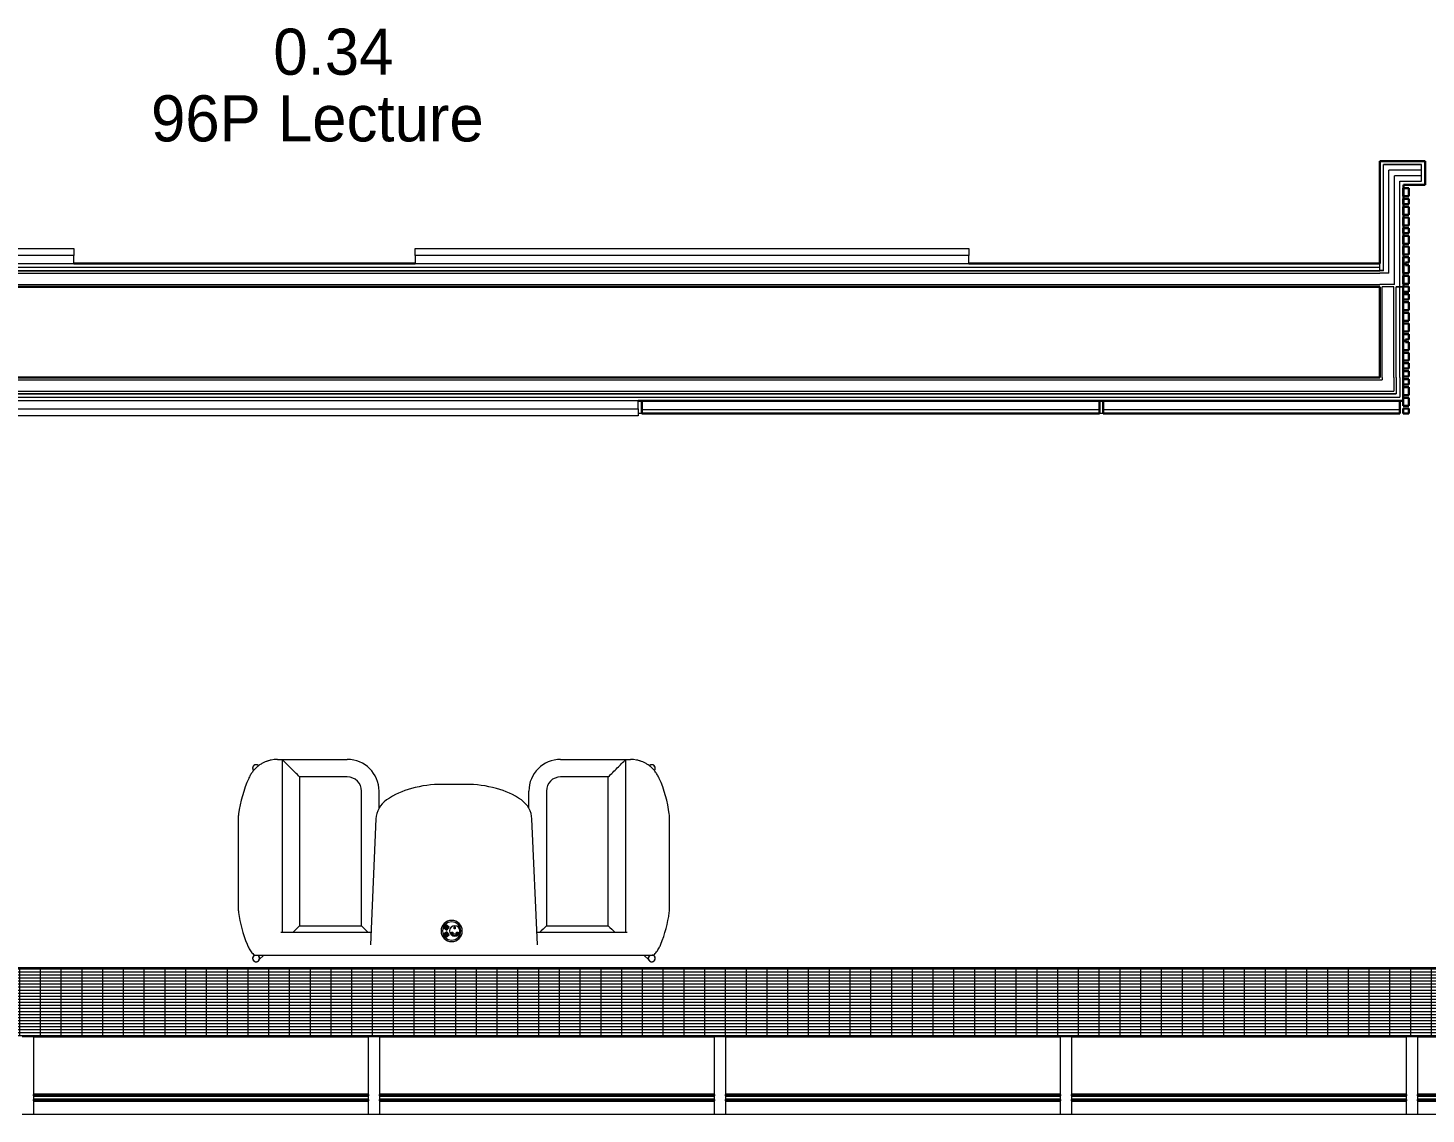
# Model space of a CAD drawing. Header units: millimetres. Extents: x 90978 to 295199, y -4084 to 97293.
# Drawn here: x 179551 to 185611, y 12073 to 16783 of the extents above; entities that cross this region are included whole.
import ezdxf

# ---------------------------------------------------------------- set-up
doc = ezdxf.new("R2010")
doc.units = ezdxf.units.MM
doc.header["$MEASUREMENT"] = 0
for name, color, linetype, lineweight in [('A-AREA-IDEN', 7, 'CONTINUOUS', 9), ('CSM-STL-XX-ZZ-M3-A-XXXX-00001_detached _19_04_21__rvt-1-Level 0$0$A-GENM', 7, 'CONTINUOUS', 9), ('CSM-STL-XX-ZZ-M3-A-XXXX-00001_detached _19_04_21__rvt-1-Level 0$0$A-GLAZ-CURT', 7, 'CONTINUOUS', 9), ('CSM-STL-XX-ZZ-M3-A-XXXX-00001_detached _19_04_21__rvt-1-Level 0$0$A-GLAZ-CWMG', 7, 'CONTINUOUS', 9), ('CSM-STL-XX-ZZ-M3-A-XXXX-00001_detached _19_04_21__rvt-1-Level 0$0$A-WALL', 7, 'CONTINUOUS', 9), ('CSM-STL-XX-ZZ-M3-A-XXXX-00001_detached _19_04_21__rvt-1-Level 0$0$I-FURN', 8, 'CONTINUOUS', 9), ('CSM-STL-XX-ZZ-M3-A-XXXX-00001_detached _19_04_21__rvt-1-Level 0$0$I-WALL', 7, 'CONTINUOUS', 9), ('G-IMPT', 8, 'CONTINUOUS', 9), ('I-FURN', 8, 'CONTINUOUS', 9)]:
    doc.layers.add(name, color=color, linetype=linetype, lineweight=lineweight)
doc.styles.add('Century Gothic', font='GOTHIC.TTF', dxfattribs={"height": 200})

msp = doc.modelspace()

# ---------------------------------------------------------------- hatches: boundary and pattern name
at = {"layer": 'CSM-STL-XX-ZZ-M3-A-XXXX-00001_detached _19_04_21__rvt-1-Level 0$0$A-GENM'}
h = msp.add_hatch(dxfattribs=at)
h.set_pattern_fill('FP_27', color=256, style=0, pattern_type=2)
h.set_pattern_definition([(0, (173125.082, 12558.142), (0, 13.2), []), (90, (173125.08, 12558.14), (-90, 6e-15), [])])
h.paths.add_polyline_path([(189294.8, 12414.1), (189294.8, 12702.1), (156955.3, 12702.1), (156955.3, 12414.1), (189031.6, 12414.1)], flags=0)
at = {"layer": 'CSM-STL-XX-ZZ-M3-A-XXXX-00001_detached _19_04_21__rvt-1-Level 0$0$A-GLAZ-CURT'}
h = msp.add_hatch(color=256, dxfattribs=at)
h.paths.add_polyline_path([(179575.8, 12158.7), (179575.8, 12152.7), (181025.8, 12152.7), (181025.8, 12158.7), (180109.2, 12158.7)], flags=0)
h.paths.add_polyline_path([(179575.8, 12136.7), (179575.8, 12130.7), (181025.8, 12130.7), (181025.8, 12136.7), (180109.2, 12136.7)], flags=0)
h = msp.add_hatch(color=256, dxfattribs=at)
h.paths.add_polyline_path([(181075.8, 12158.7), (181075.8, 12152.7), (182525.8, 12152.7), (182525.8, 12158.7), (181609.2, 12158.7)], flags=0)
h.paths.add_polyline_path([(181075.8, 12136.7), (181075.8, 12130.7), (182525.8, 12130.7), (182525.8, 12136.7), (181609.2, 12136.7)], flags=0)
h = msp.add_hatch(color=256, dxfattribs=at)
h.paths.add_polyline_path([(182575.8, 12158.7), (182575.8, 12152.7), (184025.8, 12152.7), (184025.8, 12158.7), (183109.2, 12158.7)], flags=0)
h.paths.add_polyline_path([(182575.8, 12136.7), (182575.8, 12130.7), (184025.8, 12130.7), (184025.8, 12136.7), (183109.2, 12136.7)], flags=0)
h = msp.add_hatch(color=256, dxfattribs=at)
h.paths.add_polyline_path([(184075.8, 12158.7), (184075.8, 12152.7), (185525.8, 12152.7), (185525.8, 12158.7), (184609.2, 12158.7)], flags=0)
h.paths.add_polyline_path([(184075.8, 12136.7), (184075.8, 12130.7), (185525.8, 12130.7), (185525.8, 12136.7), (184609.2, 12136.7)], flags=0)
h = msp.add_hatch(color=256, dxfattribs=at)
h.paths.add_polyline_path([(185575.8, 12158.7), (185575.8, 12152.7), (187025.8, 12152.7), (187025.8, 12158.7), (186109.2, 12158.7)], flags=0)
h.paths.add_polyline_path([(185575.8, 12136.7), (185575.8, 12130.7), (187025.8, 12130.7), (187025.8, 12136.7), (186109.2, 12136.7)], flags=0)

# ---------------------------------------------------------------- linework, layer by layer
at = {"layer": 'CSM-STL-XX-ZZ-M3-A-XXXX-00001_detached _19_04_21__rvt-1-Level 0$0$A-GENM'}
for p, q in [((189294.8, 12702.1), (156955.3, 12702.1)), ((157147.6, 12708.1), (189300.8, 12708.1)), ((156955.3, 12414.1), (189294.8, 12414.1))]:
    msp.add_line(p, q, dxfattribs=at)
at = {"layer": 'CSM-STL-XX-ZZ-M3-A-XXXX-00001_detached _19_04_21__rvt-1-Level 0$0$A-GLAZ-CURT', "lineweight": 30}
for p, q in [((181025.8, 12158.7), (179575.8, 12158.7)), ((179575.8, 12158.7), (179575.8, 12152.7)), ((179575.8, 12152.7), (181025.8, 12152.7)), ((181025.8, 12136.7), (179575.8, 12136.7)), ((179575.8, 12136.7), (179575.8, 12130.7)), ((179575.8, 12130.7), (181025.8, 12130.7)), ((181025.8, 12152.7), (181025.8, 12158.7)), ((181025.8, 12130.7), (181025.8, 12136.7)), ((182525.8, 12158.7), (181075.8, 12158.7)), ((181075.8, 12158.7), (181075.8, 12152.7)), ((181075.8, 12152.7), (182525.8, 12152.7)), ((182525.8, 12136.7), (181075.8, 12136.7)), ((181075.8, 12136.7), (181075.8, 12130.7)), ((181075.8, 12130.7), (182525.8, 12130.7)), ((182525.8, 12152.7), (182525.8, 12158.7)), ((182525.8, 12130.7), (182525.8, 12136.7)), ((184025.8, 12158.7), (182575.8, 12158.7)), ((182575.8, 12158.7), (182575.8, 12152.7)), ((182575.8, 12152.7), (184025.8, 12152.7)), ((184025.8, 12136.7), (182575.8, 12136.7)), ((182575.8, 12136.7), (182575.8, 12130.7)), ((182575.8, 12130.7), (184025.8, 12130.7)), ((184025.8, 12152.7), (184025.8, 12158.7)), ((184025.8, 12130.7), (184025.8, 12136.7)), ((185525.8, 12158.7), (184075.8, 12158.7)), ((184075.8, 12158.7), (184075.8, 12152.7)), ((184075.8, 12152.7), (185525.8, 12152.7)), ((185525.8, 12136.7), (184075.8, 12136.7)), ((184075.8, 12136.7), (184075.8, 12130.7)), ((184075.8, 12130.7), (185525.8, 12130.7)), ((185525.8, 12152.7), (185525.8, 12158.7)), ((185525.8, 12130.7), (185525.8, 12136.7)), ((187025.8, 12158.7), (185575.8, 12158.7)), ((185575.8, 12158.7), (185575.8, 12152.7)), ((185575.8, 12152.7), (187025.8, 12152.7)), ((187025.8, 12136.7), (185575.8, 12136.7)), ((185575.8, 12136.7), (185575.8, 12130.7)), ((185575.8, 12130.7), (187025.8, 12130.7))]:
    msp.add_line(p, q, dxfattribs=at)
at = {"layer": 'CSM-STL-XX-ZZ-M3-A-XXXX-00001_detached _19_04_21__rvt-1-Level 0$0$A-GLAZ-CWMG', "lineweight": 20, "extrusion": (0, 0, -1)}
for p, q in [((179575.8, 12408.2), (179525.8, 12408.2)), ((179575.8, 12073.2), (179575.8, 12408.2)), ((181075.8, 12408.2), (181025.8, 12408.2)), ((181025.8, 12408.2), (181025.8, 12073.2)), ((181075.8, 12073.2), (181075.8, 12408.2)), ((182575.8, 12408.2), (182525.8, 12408.2)), ((182525.8, 12408.2), (182525.8, 12073.2)), ((182575.8, 12073.2), (182575.8, 12408.2)), ((184075.8, 12408.2), (184025.8, 12408.2)), ((184025.8, 12408.2), (184025.8, 12073.2)), ((184075.8, 12073.2), (184075.8, 12408.2)), ((185575.8, 12408.2), (185525.8, 12408.2)), ((185525.8, 12408.2), (185525.8, 12073.2)), ((185575.8, 12073.2), (185575.8, 12408.2)), ((179525.8, 12073.2), (179575.8, 12073.2)), ((181025.8, 12073.2), (181075.8, 12073.2)), ((182525.8, 12073.2), (182575.8, 12073.2)), ((184025.8, 12073.2), (184075.8, 12073.2)), ((185525.8, 12073.2), (185575.8, 12073.2))]:
    msp.add_line(p, q, dxfattribs=at)
at = {"layer": 'CSM-STL-XX-ZZ-M3-A-XXXX-00001_detached _19_04_21__rvt-1-Level 0$0$A-GLAZ-CWMG'}
for p, q in [((179575.8, 12408.2), (181025.8, 12408.2)), ((181075.8, 12408.2), (182525.8, 12408.2)), ((182575.8, 12408.2), (184025.8, 12408.2)), ((184075.8, 12408.2), (185525.8, 12408.2)), ((185575.8, 12408.2), (187025.8, 12408.2)), ((179575.8, 12073.2), (181025.8, 12073.2)), ((181075.8, 12073.2), (182525.8, 12073.2)), ((182575.8, 12073.2), (184025.8, 12073.2)), ((184075.8, 12073.2), (185525.8, 12073.2)), ((185575.8, 12073.2), (187025.8, 12073.2))]:
    msp.add_line(p, q, dxfattribs=at)
at = {"layer": 'CSM-STL-XX-ZZ-M3-A-XXXX-00001_detached _19_04_21__rvt-1-Level 0$0$A-WALL'}
for p, q in [((185592.5, 16190.2), (185426.5, 16190.2)), ((185426.5, 16189.2), (185426.5, 16190.2)), ((185426.5, 16103.2), (185426.5, 16189.2)), ((185591.5, 16189.2), (185427.5, 16189.2)), ((185427.5, 16166.7), (185427.5, 16189.2)), ((185591.5, 16166.7), (185591.5, 16189.2)), ((185592.5, 16154.2), (185592.5, 16190.2)), ((185427.5, 16103.2), (185427.5, 16166.7)), ((185591.5, 16166.7), (185450, 16166.7)), ((185450, 16141.7), (185450, 16166.7)), ((185450, 16103.2), (185450, 16141.7)), ((185591.5, 16141.7), (185475, 16141.7)), ((185475, 16119.2), (185475, 16141.7)), ((185591.5, 16154.2), (185591.5, 16166.7)), ((185591.5, 16141.7), (185591.5, 16154.2)), ((185591.5, 16119.2), (185591.5, 16141.7)), ((185592.5, 16118.2), (185592.5, 16154.2)), ((185426.5, 15731), (185426.5, 16103.2)), ((185427.5, 15730), (185427.5, 16103.2)), ((185450, 15720), (185450, 16103.2)), ((185475, 16103.2), (185475, 16119.2)), ((185475, 15670), (185475, 16103.2)), ((185497.5, 16119.2), (185591.5, 16119.2)), ((185497.5, 16118.2), (185497.5, 16119.2)), ((185497.5, 16103.2), (185497.5, 16118.2)), ((185497.5, 15660), (185497.5, 16103.2)), ((185498.5, 16118.2), (185592.5, 16118.2)), ((185498.5, 16103.2), (185498.5, 16118.2)), ((185498.5, 15660), (185498.5, 16103.2)), ((185411.5, 15746), (185411.5, 15761)), ((171302.3, 15746), (185411.5, 15746)), ((171302.3, 15731), (185411.5, 15731)), ((171302.3, 15730), (185411.5, 15730)), ((171302.3, 15720), (185411.5, 15720)), ((185411.5, 15731), (185411.5, 15746)), ((185426.5, 15731), (185411.5, 15731)), ((185426.5, 15730), (185411.5, 15730)), ((185427.5, 15720), (185411.5, 15720)), ((185427.5, 15730), (185426.5, 15730)), ((185450, 15720), (185427.5, 15720)), ((171302.3, 15670), (185411.5, 15670)), ((185450, 15670), (185411.5, 15670)), ((185421.5, 15267.4), (185421.5, 15660)), ((185426.5, 15660), (185421.5, 15660)), ((185427.5, 15660), (185426.5, 15660)), ((185450, 15660), (185427.5, 15660)), ((185475, 15670), (185450, 15670)), ((185471.5, 15660), (185450, 15660)), ((185471.5, 15267.4), (185471.5, 15660)), ((185481.5, 15660), (185482.5, 15660)), ((185482.5, 15660), (185481.5, 15660)), ((185481.5, 15267.4), (185481.5, 15660)), ((185482.5, 15660), (185497.5, 15660)), ((185497.5, 15660), (185482.5, 15660)), ((185482.5, 15267.4), (185482.5, 15660)), ((185497.5, 15660), (185498.5, 15660)), ((185498.5, 15660), (185497.5, 15660)), ((185497.5, 15267.4), (185497.5, 15660)), ((185498.5, 15660), (185512.5, 15660)), ((185512.5, 15660), (185498.5, 15660)), ((174863.3, 15257.4), (185421.5, 15257.4)), ((185421.5, 15267.4), (185421.5, 15257.4)), ((185471.5, 15267.4), (185471.5, 15257.4)), ((185471.5, 15257.4), (185471.5, 15207.4)), ((185481.5, 15267.4), (185481.5, 15207.4)), ((185482.5, 15267.4), (185482.5, 15197.4)), ((185497.5, 15267.4), (185497.5, 15196.4)), ((174863.3, 15207.4), (185471.5, 15207.4)), ((174863.3, 15197.4), (185481.5, 15197.4)), ((174863.3, 15196.4), (185482.5, 15196.4)), ((174863.3, 15181.4), (185497.5, 15181.4)), ((185481.5, 15207.4), (185481.5, 15197.4)), ((185482.5, 15197.4), (185482.5, 15196.4)), ((185497.5, 15196.4), (185497.5, 15181.4)), ((184196.3, 15126.4), (182212.3, 15126.4)), ((185497.5, 15126.4), (184212.3, 15126.4))]:
    msp.add_line(p, q, dxfattribs=at)
at = {"layer": 'CSM-STL-XX-ZZ-M3-A-XXXX-00001_detached _19_04_21__rvt-1-Level 0$0$A-WALL', "lineweight": 30}
for p, q in [((185512.5, 16087.9), (185512.5, 16053.4)), ((185536.5, 16087.9), (185512.5, 16087.9)), ((185536.5, 16053.4), (185536.5, 16087.9)), ((185512.5, 16053.4), (185536.5, 16053.4)), ((185512.5, 16041.9), (185512.5, 16018.9)), ((185536.5, 16041.9), (185512.5, 16041.9)), ((185512.5, 16018.9), (185536.5, 16018.9)), ((185512.5, 16007.4), (185512.5, 15972.9)), ((185536.5, 16007.4), (185512.5, 16007.4)), ((185536.5, 16018.9), (185536.5, 16041.9)), ((185536.5, 15972.9), (185536.5, 16007.4)), ((185512.5, 15972.9), (185536.5, 15972.9)), ((185512.5, 15961.4), (185512.5, 15926.9)), ((185536.5, 15961.4), (185512.5, 15961.4)), ((185536.5, 15926.9), (185536.5, 15961.4)), ((185512.5, 15926.9), (185536.5, 15926.9)), ((185512.5, 15915.4), (185512.5, 15892.4)), ((185536.5, 15915.4), (185512.5, 15915.4)), ((185512.5, 15892.4), (185536.5, 15892.4)), ((185512.5, 15880.9), (185512.5, 15846.4)), ((185536.5, 15880.9), (185512.5, 15880.9)), ((185536.5, 15892.4), (185536.5, 15915.4)), ((185536.5, 15846.4), (185536.5, 15880.9)), ((185512.5, 15846.4), (185536.5, 15846.4)), ((185512.5, 15834.9), (185512.5, 15800.4)), ((185536.5, 15834.9), (185512.5, 15834.9)), ((185536.5, 15800.4), (185536.5, 15834.9)), ((185512.5, 15800.4), (185536.5, 15800.4)), ((185512.5, 15788.9), (185512.5, 15719.9)), ((185536.5, 15788.9), (185512.5, 15788.9)), ((185522.5, 15754.4), (185522.5, 15765.9)), ((185522.5, 15765.9), (185536.5, 15765.9)), ((185536.5, 15765.9), (185536.5, 15788.9)), ((185512.5, 15719.9), (185536.5, 15719.9)), ((185512.5, 15708.4), (185512.5, 15673.9)), ((185536.5, 15708.4), (185512.5, 15708.4)), ((185536.5, 15754.4), (185522.5, 15754.4)), ((185536.5, 15719.9), (185536.5, 15754.4)), ((185536.5, 15673.9), (185536.5, 15708.4)), ((185512.5, 15673.9), (185536.5, 15673.9)), ((185512.5, 15662.4), (185512.5, 15639.4)), ((185536.5, 15662.4), (185512.5, 15662.4)), ((185512.5, 15639.4), (185536.5, 15639.4)), ((185536.5, 15639.4), (185536.5, 15662.4)), ((185512.5, 15627.9), (185512.5, 15604.9)), ((185536.5, 15627.9), (185512.5, 15627.9)), ((185512.5, 15604.9), (185536.5, 15604.9)), ((185512.5, 15593.4), (185512.5, 15558.9)), ((185536.5, 15593.4), (185512.5, 15593.4)), ((185536.5, 15604.9), (185536.5, 15627.9)), ((185536.5, 15558.9), (185536.5, 15593.4)), ((185512.5, 15558.9), (185536.5, 15558.9)), ((185512.5, 15547.4), (185512.5, 15512.9)), ((185536.5, 15547.4), (185512.5, 15547.4)), ((185536.5, 15512.9), (185536.5, 15547.4)), ((185512.5, 15512.9), (185536.5, 15512.9)), ((185512.5, 15501.4), (185512.5, 15466.9)), ((185536.5, 15501.4), (185512.5, 15501.4)), ((185512.5, 15466.9), (185536.5, 15466.9)), ((185512.5, 15455.4), (185512.5, 15386.4)), ((185536.5, 15455.4), (185512.5, 15455.4)), ((185536.5, 15466.9), (185536.5, 15501.4)), ((185536.5, 15432.4), (185536.5, 15455.4)), ((185522.5, 15420.9), (185522.5, 15432.4)), ((185522.5, 15432.4), (185536.5, 15432.4)), ((185536.5, 15420.9), (185522.5, 15420.9)), ((185536.5, 15386.4), (185536.5, 15420.9)), ((185512.5, 15386.4), (185536.5, 15386.4)), ((185512.5, 15374.9), (185512.5, 15340.4)), ((185536.5, 15374.9), (185512.5, 15374.9)), ((185512.5, 15340.4), (185536.5, 15340.4)), ((185536.5, 15340.4), (185536.5, 15374.9)), ((185512.5, 15328.9), (185512.5, 15305.9)), ((185536.5, 15328.9), (185512.5, 15328.9)), ((185512.5, 15305.9), (185536.5, 15305.9)), ((185512.5, 15294.4), (185512.5, 15271.4)), ((185536.5, 15294.4), (185512.5, 15294.4)), ((185536.5, 15305.9), (185536.5, 15328.9)), ((185536.5, 15271.4), (185536.5, 15294.4)), ((185512.5, 15271.4), (185536.5, 15271.4)), ((185512.5, 15259.9), (185512.5, 15236.9)), ((185536.5, 15259.9), (185512.5, 15259.9)), ((185512.5, 15236.9), (185536.5, 15236.9)), ((185512.5, 15225.4), (185512.5, 15190.9)), ((185536.5, 15225.4), (185512.5, 15225.4)), ((185536.5, 15236.9), (185536.5, 15259.9)), ((185536.5, 15190.9), (185536.5, 15225.4)), ((185512.5, 15190.9), (185536.5, 15190.9)), ((185512.5, 15179.4), (185512.5, 15144.9)), ((185536.5, 15179.4), (185512.5, 15179.4)), ((185536.5, 15144.9), (185536.5, 15179.4)), ((185512.5, 15144.9), (185536.5, 15144.9)), ((185512.5, 15133.4), (185512.5, 15110.4)), ((185536.5, 15133.4), (185512.5, 15133.4)), ((185512.5, 15110.4), (185536.5, 15110.4)), ((185536.5, 15110.4), (185536.5, 15133.4))]:
    msp.add_line(p, q, dxfattribs=at)
at = {"layer": 'CSM-STL-XX-ZZ-M3-A-XXXX-00001_detached _19_04_21__rvt-1-Level 0$0$I-FURN'}
for p, q in [((177349.5, 15826), (179749.5, 15826)), ((179749.5, 15826), (179749.5, 15796)), ((181229.5, 15796), (181229.5, 15826)), ((181229.5, 15826), (183629.5, 15826)), ((183629.5, 15826), (183629.5, 15796)), ((179749.5, 15796), (177349.5, 15796)), ((179749.5, 15796), (177349.5, 15796)), ((177349.5, 15761), (179749.5, 15761)), ((179749.5, 15761), (179749.5, 15796)), ((183629.5, 15796), (181229.5, 15796)), ((183629.5, 15796), (181229.5, 15796)), ((181229.5, 15796), (181229.5, 15761)), ((181229.5, 15761), (183629.5, 15761)), ((183629.5, 15761), (183629.5, 15796)), ((182196.3, 15166.4), (176180.3, 15166.4)), ((182196.3, 15131.4), (182196.3, 15166.4)), ((176180.3, 15131.4), (182196.3, 15131.4)), ((176180.3, 15131.4), (182196.3, 15131.4)), ((182196.3, 15101.4), (176180.3, 15101.4)), ((182196.3, 15131.4), (182196.3, 15101.4))]:
    msp.add_line(p, q, dxfattribs=at)
at = {"layer": 'CSM-STL-XX-ZZ-M3-A-XXXX-00001_detached _19_04_21__rvt-1-Level 0$0$I-WALL', "lineweight": 30}
for p, q in [((185607.5, 16205.2), (185411.5, 16205.2)), ((185411.5, 16205.2), (185411.5, 16190.2)), ((185411.5, 16190.2), (185411.5, 16103.2)), ((185607.5, 16103.2), (185607.5, 16205.2)), ((185411.5, 16103.2), (185411.5, 15761)), ((185513.5, 16103.2), (185607.5, 16103.2)), ((185513.5, 15660), (185513.5, 16103.2)), ((181229.5, 15761), (179749.5, 15761)), ((185411.5, 15761), (183629.5, 15761)), ((171302.3, 15660), (185411.5, 15660)), ((185411.5, 15660), (185411.5, 15267.4)), ((185512.5, 15660), (185513.5, 15660)), ((185512.5, 15267.4), (185512.5, 15660)), ((185411.5, 15267.4), (174863.3, 15267.4)), ((185512.5, 15181.4), (185512.5, 15267.4)), ((182196.3, 15166.4), (185512.5, 15166.4)), ((184196.3, 15166.4), (182212.3, 15166.4)), ((182212.3, 15166.4), (182212.3, 15110.4)), ((184196.3, 15110.4), (184196.3, 15166.4)), ((185497.5, 15166.4), (184212.3, 15166.4)), ((184212.3, 15166.4), (184212.3, 15110.4)), ((185497.5, 15110.4), (185497.5, 15166.4)), ((185512.5, 15166.4), (185512.5, 15181.4)), ((182212.3, 15110.4), (184196.3, 15110.4)), ((184212.3, 15110.4), (185497.5, 15110.4))]:
    msp.add_line(p, q, dxfattribs=at)
at = {"layer": 'CSM-STL-XX-ZZ-M3-A-XXXX-00001_detached _19_04_21__rvt-1-Level 0$0$I-WALL'}
for p, q in [((182212.3, 15110.4), (182196.3, 15110.4)), ((184212.3, 15110.4), (184196.3, 15110.4))]:
    msp.add_line(p, q, dxfattribs=at)
at = {"layer": 'G-IMPT'}
for p, q in [((181363.6, 12893.4), (181353.5, 12880.3)), ((181354.9, 12880.5), (181353.5, 12880.3)), ((181353.5, 12880.3), (181366.7, 12870.2)), ((181366.7, 12864), (181353.5, 12854)), ((181353.5, 12854), (181354.9, 12853.8)), ((181353.5, 12854), (181363.6, 12840.8)), ((181363.8, 12892), (181354.9, 12880.5)), ((181354.9, 12880.5), (181366.5, 12871.6)), ((181366.5, 12862.6), (181354.9, 12853.8)), ((181354.9, 12853.8), (181363.8, 12842.2)), ((181357.1, 12882.4), (181360, 12886.1)), ((181360, 12848.1), (181357.1, 12851.8)), ((181358, 12883.2), (181361.6, 12887.9)), ((181368.3, 12875.3), (181358, 12883.2)), ((181358, 12851.1), (181368.3, 12859)), ((181361.6, 12846.3), (181358, 12851.1)), ((181361.6, 12887.9), (181371.9, 12880)), ((181371.9, 12854.2), (181361.6, 12846.3)), ((181376.7, 12883.4), (181363.6, 12893.4)), ((181363.6, 12893.4), (181363.8, 12892)), ((181363.6, 12840.8), (181376.7, 12850.9)), ((181375.3, 12883.2), (181363.8, 12892)), ((181363.8, 12842.2), (181375.3, 12851.1)), ((181375.3, 12883.2), (181366.5, 12871.6)), ((181366.5, 12871.6), (181366.7, 12870.2)), ((181366.7, 12864), (181366.5, 12862.6)), ((181366.5, 12862.6), (181375.3, 12851.1)), ((181366.7, 12870.2), (181376.7, 12883.4)), ((181376.7, 12850.9), (181366.7, 12864)), ((181370.4, 12877.6), (181367.8, 12874.3)), ((181367.8, 12859.9), (181370.4, 12856.6)), ((181371.9, 12880), (181368.3, 12875.3)), ((181368.3, 12859), (181371.9, 12854.2)), ((181376.7, 12883.4), (181375.3, 12883.2)), ((181375.3, 12851.1), (181376.7, 12850.9)), ((181386.2, 12862), (181393.2, 12862)), ((181386.2, 12857.5), (181386.2, 12862)), ((181386.2, 12862), (181386.4, 12861.9)), ((181386.4, 12857.6), (181386.2, 12857.5)), ((181393.2, 12857.5), (181386.2, 12857.5)), ((181386.4, 12861.9), (181393.1, 12861.9)), ((181386.4, 12857.6), (181386.4, 12861.9)), ((181386.4, 12861.9), (181393.1, 12861.9)), ((181386.4, 12857.6), (181386.4, 12861.9)), ((181393.1, 12857.6), (181386.4, 12857.6)), ((181393.1, 12857.6), (181386.4, 12857.6)), ((181390.4, 12854.5), (181411.1, 12854.5)), ((181390.4, 12849.1), (181390.4, 12854.5)), ((181390.4, 12854.5), (181390.6, 12854.3)), ((181390.6, 12849.3), (181390.4, 12849.1)), ((181390.6, 12854.3), (181410.9, 12854.3)), ((181390.6, 12849.3), (181390.6, 12854.3)), ((181393.2, 12862), (181393.1, 12861.9)), ((181393.1, 12861.9), (181393.1, 12857.6)), ((181393.1, 12861.9), (181393.1, 12857.6)), ((181393.2, 12857.5), (181393.1, 12857.6)), ((181393.2, 12862), (181393.2, 12857.5)), ((181398.5, 12885.4), (181403, 12885.4)), ((181398.5, 12876.9), (181398.5, 12885.4)), ((181398.5, 12885.4), (181398.6, 12885.2)), ((181398.6, 12877), (181398.5, 12876.9)), ((181403, 12876.9), (181398.5, 12876.9)), ((181398.6, 12885.2), (181402.9, 12885.2)), ((181398.6, 12877), (181398.6, 12885.2)), ((181398.6, 12885.2), (181402.9, 12885.2)), ((181398.6, 12877), (181398.6, 12885.2)), ((181402.9, 12877), (181398.6, 12877)), ((181402.9, 12877), (181398.6, 12877)), ((181403, 12885.4), (181402.9, 12885.2)), ((181402.9, 12885.2), (181402.9, 12877)), ((181402.9, 12885.2), (181402.9, 12877)), ((181403, 12876.9), (181402.9, 12877)), ((181403, 12885.4), (181403, 12876.9)), ((181408.4, 12862), (181415.3, 12862)), ((181408.4, 12857.5), (181408.4, 12862)), ((181408.4, 12862), (181408.5, 12861.9)), ((181408.5, 12857.6), (181408.4, 12857.5)), ((181415.3, 12857.5), (181408.4, 12857.5)), ((181408.5, 12861.9), (181415.2, 12861.9)), ((181408.5, 12857.6), (181408.5, 12861.9)), ((181408.5, 12861.9), (181415.2, 12861.9)), ((181408.5, 12857.6), (181408.5, 12861.9)), ((181415.2, 12857.6), (181408.5, 12857.6)), ((181415.2, 12857.6), (181408.5, 12857.6)), ((181410.9, 12854.3), (181411.1, 12854.5)), ((181410.9, 12854.3), (181410.9, 12849.3)), ((181410.9, 12849.3), (181411.1, 12849.1)), ((181411.1, 12854.5), (181411.1, 12849.1)), ((181415.3, 12862), (181415.2, 12861.9)), ((181415.2, 12861.9), (181415.2, 12857.6)), ((181415.2, 12861.9), (181415.2, 12857.6)), ((181415.3, 12857.5), (181415.2, 12857.6)), ((181415.3, 12862), (181415.3, 12857.5)), ((181363.8, 12842.2), (181363.6, 12840.8))]:
    msp.add_line(p, q, dxfattribs=at)
for centre, radius, start, end in [((181387.5, 12867.1), 46, 0, 180), ((181387.5, 12867.1), 46, 180, 0), ((181387.5, 12867.1), 39.6, 0, 180), ((181387.5, 12867.1), 39.6, 180, 0), ((181400.8, 12867.2), 22.7, 0, 180), ((181400.8, 12867.2), 22.7, 180, 0), ((181400.8, 12867.2), 22.4, 0, 180), ((181400.8, 12867.2), 22.4, 180, 0), ((181400.8, 12892.9), 45, 256.686, 283.314), ((181400.8, 12892.9), 44.8, 256.89626, 283.10374)]:
    msp.add_arc(centre, radius, start, end, dxfattribs=at)
at = {"layer": 'I-FURN'}
for p, q in [((180525.1, 13575.9), (180525, 13575.3)), ((180525.2, 13576.5), (180525.1, 13575.9)), ((180525.4, 13577), (180525.2, 13576.5)), ((180525.5, 13577.6), (180525.4, 13577)), ((180525.7, 13578.2), (180525.5, 13577.6)), ((180525.9, 13578.8), (180525.7, 13578.2)), ((180526.2, 13579.3), (180525.9, 13578.8)), ((180526.4, 13579.8), (180526.2, 13579.3)), ((180526.7, 13580.4), (180526.4, 13579.8)), ((180527, 13580.9), (180526.7, 13580.4)), ((180527.3, 13581.4), (180527, 13580.9)), ((180527.7, 13581.9), (180527.3, 13581.4)), ((180528, 13582.4), (180527.7, 13581.9)), ((180528.4, 13582.8), (180528, 13582.4)), ((180528.8, 13583.3), (180528.4, 13582.8)), ((180529.2, 13583.7), (180528.8, 13583.3)), ((180529.7, 13584.2), (180529.2, 13583.7)), ((180530.1, 13584.6), (180529.7, 13584.2)), ((180530.6, 13584.9), (180530.1, 13584.6)), ((180531, 13585.3), (180530.6, 13584.9)), ((180531.5, 13585.6), (180531, 13585.3)), ((180532, 13586), (180531.5, 13585.6)), ((180532.6, 13586.3), (180532, 13586)), ((180533.1, 13586.5), (180532.6, 13586.3)), ((180533.6, 13586.8), (180533.1, 13586.5)), ((180534.2, 13587), (180533.6, 13586.8)), ((180534.7, 13587.3), (180534.2, 13587)), ((180535.3, 13587.5), (180534.7, 13587.3)), ((180535.9, 13587.6), (180535.3, 13587.5)), ((180536.5, 13587.8), (180535.9, 13587.6)), ((180537, 13587.9), (180536.5, 13587.8)), ((180537.6, 13588), (180537, 13587.9)), ((180538.2, 13588.1), (180537.6, 13588)), ((180538.8, 13588.1), (180538.2, 13588.1)), ((180539.4, 13588.2), (180538.8, 13588.1)), ((180540, 13588.2), (180539.4, 13588.2)), ((180540.6, 13588.1), (180540, 13588.2)), ((180541.2, 13588.1), (180540.6, 13588.1)), ((180541.8, 13588), (180541.2, 13588.1)), ((180542.4, 13588), (180541.8, 13588)), ((180543, 13587.8), (180542.4, 13588)), ((180543.6, 13587.7), (180543, 13587.8)), ((180544.2, 13587.5), (180543.6, 13587.7)), ((180544.7, 13587.4), (180544.2, 13587.5)), ((180545.3, 13587.1), (180544.7, 13587.4)), ((180545.9, 13586.9), (180545.3, 13587.1)), ((180546.4, 13586.7), (180545.9, 13586.9)), ((180546.9, 13586.4), (180546.4, 13586.7)), ((180547.5, 13586.1), (180546.9, 13586.4)), ((180548, 13585.8), (180547.5, 13586.1)), ((180548.5, 13585.5), (180548, 13585.8)), ((180549, 13585.1), (180548.5, 13585.5)), ((180549.4, 13584.7), (180549, 13585.1)), ((180549.9, 13584.3), (180549.4, 13584.7)), ((180550.3, 13583.9), (180549.9, 13584.3)), ((180550.7, 13583.5), (180550.3, 13583.9)), ((180618.7, 13610.4), (180605.6, 13608.4)), ((180632, 13611), (180618.7, 13610.4)), ((180632, 13611), (180652.5, 13611)), ((180652.5, 13611), (180652.5, 12859.7)), ((180652.5, 13611), (180935.3, 13611)), ((181859.7, 13611), (182022.5, 13611)), ((182022.5, 13611), (182142.5, 13611)), ((182142.5, 13611), (182163, 13611)), ((182142.5, 12859.9), (182142.5, 13611)), ((182176.2, 13610.4), (182163, 13611)), ((182189.4, 13608.4), (182176.2, 13610.4)), ((182244.9, 13584.2), (182244.4, 13583.7)), ((182245.3, 13584.6), (182244.9, 13584.2)), ((182245.8, 13584.9), (182245.3, 13584.6)), ((182246.3, 13585.3), (182245.8, 13584.9)), ((182246.8, 13585.6), (182246.3, 13585.3)), ((182247.3, 13586), (182246.8, 13585.6)), ((182247.8, 13586.3), (182247.3, 13586)), ((182248.3, 13586.5), (182247.8, 13586.3)), ((182248.9, 13586.8), (182248.3, 13586.5)), ((182249.4, 13587), (182248.9, 13586.8)), ((182250, 13587.3), (182249.4, 13587)), ((182250.5, 13587.5), (182250, 13587.3)), ((182251.1, 13587.6), (182250.5, 13587.5)), ((182251.7, 13587.8), (182251.1, 13587.6)), ((182252.3, 13587.9), (182251.7, 13587.8)), ((182252.9, 13588), (182252.3, 13587.9)), ((182253.5, 13588.1), (182252.9, 13588)), ((182254.1, 13588.1), (182253.5, 13588.1)), ((182254.7, 13588.2), (182254.1, 13588.1)), ((182255.3, 13588.2), (182254.7, 13588.2)), ((182255.9, 13588.1), (182255.3, 13588.2)), ((182256.5, 13588.1), (182255.9, 13588.1)), ((182257, 13588), (182256.5, 13588.1)), ((182257.6, 13588), (182257, 13588)), ((182258.2, 13587.8), (182257.6, 13588)), ((182258.8, 13587.7), (182258.2, 13587.8)), ((182259.4, 13587.5), (182258.8, 13587.7)), ((182260, 13587.4), (182259.4, 13587.5)), ((182260.5, 13587.1), (182260, 13587.4)), ((182261.1, 13586.9), (182260.5, 13587.1)), ((182261.6, 13586.7), (182261.1, 13586.9)), ((182262.2, 13586.4), (182261.6, 13586.7)), ((182262.7, 13586.1), (182262.2, 13586.4)), ((182263.2, 13585.8), (182262.7, 13586.1)), ((182263.7, 13585.5), (182263.2, 13585.8)), ((182264.2, 13585.1), (182263.7, 13585.5)), ((182264.7, 13584.7), (182264.2, 13585.1)), ((182265.1, 13584.3), (182264.7, 13584.7)), ((182265.5, 13583.9), (182265.1, 13584.3)), ((182266, 13583.5), (182265.5, 13583.9)), ((182266.4, 13583.1), (182266, 13583.5)), ((182266.8, 13582.6), (182266.4, 13583.1)), ((182267.1, 13582.1), (182266.8, 13582.6)), ((182267.5, 13581.6), (182267.1, 13582.1)), ((182267.8, 13581.1), (182267.5, 13581.6)), ((182268.1, 13580.6), (182267.8, 13581.1)), ((182268.4, 13580.1), (182268.1, 13580.6)), ((182268.7, 13579.6), (182268.4, 13580.1)), ((182268.9, 13579), (182268.7, 13579.6)), ((182269.1, 13578.5), (182268.9, 13579)), ((182269.3, 13577.9), (182269.1, 13578.5)), ((182269.5, 13577.3), (182269.3, 13577.9)), ((182269.7, 13576.7), (182269.5, 13577.3)), ((182269.8, 13576.1), (182269.7, 13576.7)), ((182269.9, 13575.6), (182269.8, 13576.1)), ((180525, 13575.3), (180524.9, 13574.7)), ((180524.9, 13574.7), (180524.9, 13574.1)), ((180524.9, 13574.1), (180524.9, 13573.5)), ((180524.9, 13573.5), (180524.9, 13573.2)), ((180524.9, 13573.2), (180524.9, 13572.6)), ((180524.9, 13572.6), (180524.9, 13572)), ((180524.9, 13572), (180525, 13571.4)), ((180525, 13571.4), (180525.1, 13570.8)), ((180525.1, 13570.8), (180525.2, 13570.2)), ((180525.2, 13570.2), (180525.3, 13569.6)), ((180525.3, 13569.6), (180525.5, 13569)), ((180525.5, 13569), (180525.6, 13568.4)), ((180525.6, 13568.4), (180525.8, 13567.9)), ((180525.8, 13567.9), (180526.1, 13567.3)), ((180526.1, 13567.3), (180526.3, 13566.8)), ((180526.3, 13566.8), (180526.6, 13566.2)), ((180526.6, 13566.2), (180526.9, 13565.7)), ((180526.9, 13565.7), (180527.2, 13565.2)), ((180527.2, 13565.2), (180527.5, 13564.7)), ((180527.5, 13564.7), (180527.8, 13564.2)), ((180527.8, 13564.2), (180528.2, 13563.7)), ((180528.2, 13563.7), (180528.6, 13563.3)), ((180528.6, 13563.3), (180529, 13562.8)), ((180935.3, 13535.1), (180728.4, 13535.1)), ((180728.4, 13535.1), (180728.4, 12889.1)), ((182066.6, 13535.1), (181859.7, 13535.1)), ((182066.6, 12889.1), (182066.6, 13535.1)), ((182266.2, 13563), (182266.6, 13563.5)), ((182266.6, 13563.5), (182266.9, 13564)), ((182266.9, 13564), (182267.3, 13564.4)), ((182267.3, 13564.4), (182267.6, 13564.9)), ((182267.6, 13564.9), (182267.9, 13565.4)), ((182267.9, 13565.4), (182268.2, 13566)), ((182268.2, 13566), (182268.5, 13566.5)), ((182268.5, 13566.5), (182268.8, 13567)), ((182268.8, 13567), (182269, 13567.6)), ((182269, 13567.6), (182269.2, 13568.1)), ((182269.2, 13568.1), (182269.4, 13568.7)), ((182269.4, 13568.7), (182269.6, 13569.3)), ((182269.6, 13569.3), (182269.7, 13569.9)), ((182269.7, 13569.9), (182269.8, 13570.5)), ((182269.8, 13570.5), (182269.9, 13571.1)), ((182270, 13575), (182269.9, 13575.6)), ((182269.9, 13571.1), (182270, 13571.6)), ((182270, 13574.4), (182270, 13575)), ((182270.1, 13573.8), (182270, 13574.4)), ((182270, 13571.6), (182270.1, 13572.2)), ((182270.1, 13573.2), (182270.1, 13573.8)), ((182270.1, 13572.8), (182270.1, 13573.2)), ((182270.1, 13572.2), (182270.1, 13572.8)), ((180996.6, 12889.1), (180996.6, 13473.8)), ((181072.5, 13473.8), (181072.5, 13399.1)), ((181448.4, 13502.7), (181346.6, 13502.7)), ((181722.5, 13399.1), (181722.5, 13473.8)), ((181798.3, 13473.8), (181798.3, 12889.1)), ((180462.5, 13364.3), (180462.5, 12957.8)), ((181059.5, 13352.8), (181035.7, 12806.8)), ((181759.3, 12806.8), (181735.5, 13352.8)), ((182332.5, 12957.8), (182332.5, 13364.3)), ((181038, 12861), (180646.6, 12861)), ((180728.4, 12889.1), (180996.6, 12889.1)), ((182148.4, 12861), (181756.9, 12861)), ((181798.3, 12889.1), (182066.6, 12889.1)), ((180525, 12750.6), (180524.9, 12750)), ((180524.9, 12750), (180524.9, 12749.4)), ((180524.9, 12749.4), (180524.9, 12748.8)), ((180524.9, 12748.8), (180524.9, 12748.5)), ((180524.9, 12748.5), (180524.9, 12747.9)), ((180524.9, 12747.9), (180524.9, 12747.3)), ((180524.9, 12747.3), (180525, 12746.7)), ((180525.1, 12751.2), (180525, 12750.6)), ((180525, 12746.7), (180525.1, 12746.1)), ((180525.2, 12751.8), (180525.1, 12751.2)), ((180525.1, 12746.1), (180525.2, 12745.5)), ((180525.4, 12752.4), (180525.2, 12751.8)), ((180525.2, 12745.5), (180525.3, 12744.9)), ((180525.3, 12744.9), (180525.5, 12744.4)), ((180525.5, 12753), (180525.4, 12752.4)), ((180525.7, 12753.5), (180525.5, 12753)), ((180525.5, 12744.4), (180525.6, 12743.8)), ((180525.6, 12743.8), (180525.8, 12743.2)), ((180525.9, 12754.1), (180525.7, 12753.5)), ((180525.8, 12743.2), (180526.1, 12742.7)), ((180526.2, 12754.7), (180525.9, 12754.1)), ((180526.1, 12742.7), (180526.3, 12742.1)), ((180526.4, 12755.2), (180526.2, 12754.7)), ((180526.3, 12742.1), (180526.6, 12741.6)), ((180526.7, 12755.7), (180526.4, 12755.2)), ((180526.6, 12741.6), (180526.9, 12741.1)), ((180527, 12756.2), (180526.7, 12755.7)), ((180526.9, 12741.1), (180527.2, 12740.5)), ((180527.3, 12756.8), (180527, 12756.2)), ((180527.2, 12740.5), (180527.5, 12740)), ((180527.7, 12757.2), (180527.3, 12756.8)), ((180527.5, 12740), (180527.8, 12739.6)), ((180528, 12757.7), (180527.7, 12757.2)), ((180527.8, 12739.6), (180528.2, 12739.1)), ((180528.4, 12758.2), (180528, 12757.7)), ((180528.2, 12739.1), (180528.6, 12738.6)), ((180528.8, 12758.6), (180528.4, 12758.2)), ((180528.6, 12738.6), (180529, 12738.2)), ((180529.2, 12759.1), (180528.8, 12758.6)), ((180529, 12738.2), (180529.4, 12737.8)), ((180529.7, 12759.5), (180529.2, 12759.1)), ((180529.4, 12737.8), (180529.9, 12737.3)), ((180530.1, 12759.9), (180529.7, 12759.5)), ((180529.9, 12737.3), (180530.3, 12737)), ((180530.6, 12760.3), (180530.1, 12759.9)), ((180530.3, 12737), (180530.8, 12736.6)), ((180531, 12760.6), (180530.6, 12760.3)), ((180530.8, 12736.6), (180531.3, 12736.2)), ((180531.5, 12761), (180531, 12760.6)), ((180531.3, 12736.2), (180531.8, 12735.9)), ((180531.8, 12735.9), (180532.3, 12735.6)), ((182257.5, 12761), (180531.9, 12761)), ((180532.3, 12735.6), (180532.8, 12735.3)), ((180532.8, 12735.3), (180533.3, 12735)), ((180533.3, 12735), (180533.9, 12734.8)), ((180533.9, 12734.8), (180534.4, 12734.5)), ((180534.4, 12734.5), (180535, 12734.3)), ((180535, 12734.3), (180535.6, 12734.1)), ((180535.6, 12734.1), (180536.1, 12734)), ((180536.1, 12734), (180536.7, 12733.8)), ((180536.7, 12733.8), (180537.3, 12733.7)), ((180537.3, 12733.7), (180537.9, 12733.6)), ((180537.9, 12733.6), (180538.5, 12733.6)), ((180538.5, 12733.6), (180539.1, 12733.5)), ((180539.1, 12733.5), (180539.7, 12733.5)), ((180539.7, 12733.5), (180540.3, 12733.5)), ((180540.3, 12733.5), (180540.9, 12733.6)), ((180540.9, 12733.6), (180541.5, 12733.6)), ((180541.5, 12733.6), (180542.1, 12733.7)), ((180542.1, 12733.7), (180542.7, 12733.8)), ((180542.7, 12733.8), (180543.3, 12733.9)), ((180543.3, 12733.9), (180543.9, 12734.1)), ((180543.9, 12734.1), (180544.4, 12734.2)), ((180544.4, 12734.2), (180545, 12734.4)), ((180545, 12734.4), (180545.6, 12734.6)), ((180545.6, 12734.6), (180546.1, 12734.9)), ((180546.1, 12734.9), (180546.7, 12735.1)), ((180546.7, 12735.1), (180547.2, 12735.4)), ((180547.2, 12735.4), (180547.7, 12735.7)), ((180547.7, 12735.7), (180548.2, 12736)), ((180548.5, 12760.8), (180548, 12761.1)), ((180548.2, 12736), (180548.7, 12736.4)), ((180549, 12760.4), (180548.5, 12760.8)), ((180548.7, 12736.4), (180549.2, 12736.7)), ((180549.4, 12760.1), (180549, 12760.4)), ((180549.2, 12736.7), (180549.6, 12737.1)), ((180549.9, 12759.7), (180549.4, 12760.1)), ((180549.6, 12737.1), (180550.1, 12737.5)), ((180550.3, 12759.3), (180549.9, 12759.7)), ((180550.1, 12737.5), (180550.5, 12737.9)), ((180550.7, 12758.8), (180550.3, 12759.3)), ((180550.5, 12737.9), (180550.9, 12738.4)), ((180551.1, 12758.4), (180550.7, 12758.8)), ((180550.9, 12738.4), (180551.3, 12738.8)), ((180551.5, 12757.9), (180551.1, 12758.4)), ((180551.3, 12738.8), (180551.7, 12739.3)), ((180551.9, 12757.5), (180551.5, 12757.9)), ((180551.7, 12739.3), (180552.1, 12739.8)), ((180552.2, 12757), (180551.9, 12757.5)), ((180552.1, 12739.8), (180552.4, 12740.3)), ((180552.6, 12756.5), (180552.2, 12757)), ((180552.4, 12740.3), (180552.7, 12740.8)), ((180552.9, 12756), (180552.6, 12756.5)), ((180552.7, 12740.8), (180553, 12741.3)), ((180553.2, 12755.4), (180552.9, 12756)), ((180553, 12741.3), (180553.3, 12741.8)), ((180553.4, 12754.9), (180553.2, 12755.4)), ((180553.3, 12741.8), (180553.6, 12742.4)), ((180553.7, 12754.4), (180553.4, 12754.9)), ((180553.6, 12742.4), (180553.8, 12742.9)), ((180553.9, 12753.8), (180553.7, 12754.4)), ((180553.8, 12742.9), (180554, 12743.5)), ((180554.1, 12753.2), (180553.9, 12753.8)), ((180554, 12743.5), (180554.2, 12744.1)), ((180554.3, 12752.7), (180554.1, 12753.2)), ((180554.2, 12744.1), (180554.4, 12744.6)), ((180554.4, 12752.1), (180554.3, 12752.7)), ((180554.4, 12744.7), (180572.5, 12761)), ((180554.6, 12751.5), (180554.4, 12752.1)), ((180554.4, 12744.6), (180554.5, 12745.2)), ((180554.5, 12745.2), (180554.6, 12745.8)), ((180554.7, 12750.9), (180554.6, 12751.5)), ((180554.6, 12745.8), (180554.7, 12746.4)), ((180554.8, 12750.3), (180554.7, 12750.9)), ((180554.7, 12746.4), (180554.8, 12747)), ((180554.8, 12749.7), (180554.8, 12750.3)), ((180554.9, 12749.1), (180554.8, 12749.7)), ((180554.8, 12747.6), (180554.9, 12748.2)), ((180554.8, 12747), (180554.8, 12747.6)), ((180554.9, 12748.5), (180554.9, 12749.1)), ((180554.9, 12748.2), (180554.9, 12748.5)), ((182222.5, 12761), (182241.3, 12744.1)), ((182240.2, 12750), (182240.1, 12749.4)), ((182240.1, 12749.4), (182240.1, 12748.8)), ((182240.1, 12748.8), (182240.1, 12748.5)), ((182240.1, 12748.5), (182240.1, 12747.9)), ((182240.1, 12747.9), (182240.1, 12747.3)), ((182240.1, 12747.3), (182240.2, 12746.7)), ((182240.3, 12751.2), (182240.2, 12750.6)), ((182240.2, 12750.6), (182240.2, 12750)), ((182240.2, 12746.7), (182240.3, 12746.1)), ((182240.5, 12751.8), (182240.3, 12751.2)), ((182240.3, 12746.1), (182240.4, 12745.5)), ((182240.4, 12745.5), (182240.5, 12744.9)), ((182240.6, 12752.4), (182240.5, 12751.8)), ((182240.5, 12744.9), (182240.7, 12744.4)), ((182240.8, 12753), (182240.6, 12752.4)), ((182240.7, 12744.4), (182240.9, 12743.8)), ((182241, 12753.5), (182240.8, 12753)), ((182240.9, 12743.8), (182241.1, 12743.2)), ((182241.2, 12754.1), (182241, 12753.5)), ((182241.1, 12743.2), (182241.3, 12742.7)), ((182241.4, 12754.7), (182241.2, 12754.1)), ((182241.3, 12742.7), (182241.5, 12742.1)), ((182241.7, 12755.2), (182241.4, 12754.7)), ((182241.5, 12742.1), (182241.8, 12741.6)), ((182241.9, 12755.7), (182241.7, 12755.2)), ((182241.8, 12741.6), (182242.1, 12741.1)), ((182242.2, 12756.2), (182241.9, 12755.7)), ((182242.1, 12741.1), (182242.4, 12740.5)), ((182242.6, 12756.8), (182242.2, 12756.2)), ((182242.4, 12740.5), (182242.7, 12740)), ((182242.9, 12757.2), (182242.6, 12756.8)), ((182242.7, 12740), (182243.1, 12739.6)), ((182243.3, 12757.7), (182242.9, 12757.2)), ((182243.1, 12739.6), (182243.4, 12739.1)), ((182243.6, 12758.2), (182243.3, 12757.7)), ((182243.4, 12739.1), (182243.8, 12738.6)), ((182244, 12758.6), (182243.6, 12758.2)), ((182243.8, 12738.6), (182244.2, 12738.2)), ((182244.4, 12759.1), (182244, 12758.6)), ((182244.2, 12738.2), (182244.6, 12737.8)), ((182244.9, 12759.5), (182244.4, 12759.1)), ((182244.6, 12737.8), (182245.1, 12737.3)), ((182245.3, 12759.9), (182244.9, 12759.5)), ((182245.1, 12737.3), (182245.5, 12737)), ((182245.8, 12760.3), (182245.3, 12759.9)), ((182245.5, 12737), (182246, 12736.6)), ((182246.3, 12760.6), (182245.8, 12760.3)), ((182246, 12736.6), (182246.5, 12736.2)), ((182246.8, 12761), (182246.3, 12760.6)), ((182246.5, 12736.2), (182247, 12735.9)), ((182247, 12735.9), (182247.5, 12735.6)), ((182247.5, 12735.6), (182248, 12735.3)), ((182248, 12735.3), (182248.6, 12735)), ((182248.6, 12735), (182249.1, 12734.8)), ((182249.1, 12734.8), (182249.7, 12734.5)), ((182249.7, 12734.5), (182250.2, 12734.3)), ((182250.2, 12734.3), (182250.8, 12734.1)), ((182250.8, 12734.1), (182251.4, 12734)), ((182251.4, 12734), (182252, 12733.8)), ((182252, 12733.8), (182252.5, 12733.7)), ((182252.5, 12733.7), (182253.1, 12733.6)), ((182253.1, 12733.6), (182253.7, 12733.6)), ((182253.7, 12733.6), (182254.3, 12733.5)), ((182254.3, 12733.5), (182254.9, 12733.5)), ((182254.9, 12733.5), (182255.5, 12733.5)), ((182255.5, 12733.5), (182256.1, 12733.6)), ((182256.1, 12733.6), (182256.7, 12733.6)), ((182256.7, 12733.6), (182257.3, 12733.7)), ((182263.1, 12761), (182257.3, 12761)), ((182257.3, 12733.7), (182257.9, 12733.8)), ((182257.5, 12765.1), (182257.5, 12761)), ((182257.9, 12733.8), (182258.5, 12733.9)), ((182258.5, 12733.9), (182259.1, 12734.1)), ((182259.1, 12734.1), (182259.7, 12734.2)), ((182259.7, 12734.2), (182260.2, 12734.4)), ((182260.2, 12734.4), (182260.8, 12734.6)), ((182260.8, 12734.6), (182261.3, 12734.9)), ((182261.3, 12734.9), (182261.9, 12735.1)), ((182261.9, 12735.1), (182262.4, 12735.4)), ((182262.4, 12735.4), (182262.9, 12735.7)), ((182262.9, 12735.7), (182263.4, 12736)), ((182263.7, 12760.8), (182263.2, 12761.1)), ((182263.4, 12736), (182263.9, 12736.4)), ((182264.2, 12760.4), (182263.7, 12760.8)), ((182263.9, 12736.4), (182264.4, 12736.7)), ((182264.7, 12760.1), (182264.2, 12760.4)), ((182264.4, 12736.7), (182264.9, 12737.1)), ((182265.1, 12759.7), (182264.7, 12760.1)), ((182264.9, 12737.1), (182265.3, 12737.5)), ((182265.5, 12759.3), (182265.1, 12759.7)), ((182265.3, 12737.5), (182265.7, 12737.9)), ((182266, 12758.8), (182265.5, 12759.3)), ((182265.7, 12737.9), (182266.2, 12738.4)), ((182266.4, 12758.4), (182266, 12758.8)), ((182266.2, 12738.4), (182266.6, 12738.8)), ((182266.8, 12757.9), (182266.4, 12758.4)), ((182266.6, 12738.8), (182266.9, 12739.3)), ((182267.1, 12757.5), (182266.8, 12757.9)), ((182266.9, 12739.3), (182267.3, 12739.8)), ((182267.5, 12757), (182267.1, 12757.5)), ((182267.3, 12739.8), (182267.6, 12740.3)), ((182267.8, 12756.5), (182267.5, 12757)), ((182267.6, 12740.3), (182267.9, 12740.8)), ((182268.1, 12756), (182267.8, 12756.5)), ((182267.9, 12740.8), (182268.2, 12741.3)), ((182268.4, 12755.4), (182268.1, 12756)), ((182268.2, 12741.3), (182268.5, 12741.8)), ((182268.7, 12754.9), (182268.4, 12755.4)), ((182268.5, 12741.8), (182268.8, 12742.4)), ((182268.9, 12754.4), (182268.7, 12754.9)), ((182268.8, 12742.4), (182269, 12742.9)), ((182269.1, 12753.8), (182268.9, 12754.4)), ((182269, 12742.9), (182269.2, 12743.5)), ((182269.3, 12753.2), (182269.1, 12753.8)), ((182269.2, 12743.5), (182269.4, 12744.1)), ((182269.5, 12752.7), (182269.3, 12753.2)), ((182269.4, 12744.1), (182269.6, 12744.6)), ((182269.7, 12752.1), (182269.5, 12752.7)), ((182269.6, 12744.6), (182269.7, 12745.2)), ((182269.8, 12751.5), (182269.7, 12752.1)), ((182269.7, 12745.2), (182269.8, 12745.8)), ((182269.9, 12750.9), (182269.8, 12751.5)), ((182269.8, 12745.8), (182269.9, 12746.4)), ((182270, 12750.3), (182269.9, 12750.9)), ((182269.9, 12746.4), (182270, 12747)), ((182270, 12749.7), (182270, 12750.3)), ((182270.1, 12749.1), (182270, 12749.7)), ((182270, 12747), (182270.1, 12747.6)), ((182270.1, 12748.5), (182270.1, 12749.1)), ((182270.1, 12748.2), (182270.1, 12748.5)), ((182270.1, 12747.6), (182270.1, 12748.2))]:
    msp.add_line(p, q, dxfattribs=at)
for centre, radius, start, end in [((180539.9, 13573.2), 15, 45, 180), ((180539.9, 13573.2), 15, 135, 180), ((180935.3, 13473.8), 137.3, 0, 90), ((181859.7, 13473.8), 137.3, 90, 180), ((182255.1, 13573.2), 15, 0, 135), ((182255.1, 13573.2), 15, 0, 45), ((181023.8, 13298.7), 565, 155.95944, 172.29303), ((180539.9, 13573.2), 15, 180, 223.12784), ((180539.9, 13573.2), 15, 180, 222.9105), ((180935.3, 13473.8), 61.4, 0, 90), ((181859.7, 13473.8), 61.4, 90, 180), ((182255.1, 13573.2), 15, 316.87216, 0), ((182255.1, 13573.2), 15, 317.0895, 0), ((181771.2, 13298.7), 565, 7.70697, 24.04056), ((181305, 13144.2), 353, 105.03552, 124.45256), ((181346.6, 12989.3), 513.5, 90, 105.03552), ((181448.4, 12989.3), 513.5, 74.96448, 90), ((181490, 13144.2), 353, 55.54744, 74.96448), ((181165, 13348.2), 105.6, 124.45256, 177.50011), ((181630, 13348.2), 105.6, 2.49989, 55.54744), ((182041.2, 13161), 1591.7, 172.29303, 172.66317), ((180753.8, 13161), 1591.7, 7.33683, 7.70697), ((182041.2, 13161), 1591.7, 187.33683, 187.70697), ((181023.8, 13023.3), 565, 187.70697, 202.24983), ((181771.2, 13023.3), 565, 337.75017, 352.29303), ((180753.8, 13161), 1591.7, 352.29303, 352.66317), ((180647.3, 12869.3), 158.3, 202.24983, 208.15257), ((182147.6, 12869.3), 158.3, 331.84743, 337.75017), ((180539.9, 12748.5), 15, 122.36468, 180), ((180539.9, 12748.5), 15, 135, 180), ((180539.9, 12748.5), 15, 180, 0), ((180539.9, 12748.5), 15, 180, 225), ((180539.9, 12748.5), 15, 0, 56.97139), ((180539.9, 12748.5), 15, 0, 45), ((180539.9, 12748.5), 15, 315, 0), ((182255.1, 12748.5), 15, 123.02861, 180), ((182255.1, 12748.5), 15, 135, 180), ((182255.1, 12748.5), 15, 180, 0), ((182255.1, 12748.5), 15, 180, 225), ((182255.1, 12748.5), 15, 0, 57.63848), ((182255.1, 12748.5), 15, 0, 45), ((182255.1, 12748.5), 15, 315, 0)]:
    msp.add_arc(centre, radius, start, end, dxfattribs=at)
for points, knots in [([(180605.6, 13608.4), (180604.4, 13608.2), (180601.3, 13607.5), (180595.2, 13606), (180589.3, 13604.1), (180582.7, 13601.8), (180573.4, 13597.9), (180561.2, 13591.3), (180548.7, 13582.6), (180536.7, 13572.1), (180525.8, 13559.9), (180516.4, 13546.4), (180511.3, 13536.7), (180509, 13531.7)], [0, 0, 0, 0, 0.1, 0.2, 0.25, 0.3, 0.4, 0.5, 0.6, 0.7, 0.8, 0.9, 1, 1, 1, 1]), ([(182285.9, 13531.7), (182283.7, 13536.7), (182278.6, 13546.4), (182269.1, 13559.9), (182258.3, 13572.1), (182246.3, 13582.6), (182233.8, 13591.3), (182221.6, 13597.9), (182212.3, 13601.8), (182205.7, 13604.1), (182199.7, 13606), (182193.7, 13607.5), (182190.5, 13608.2), (182189.4, 13608.4)], [0, 0, 0, 0, 0.1, 0.2, 0.3, 0.4, 0.5, 0.6, 0.7, 0.75, 0.8, 0.9, 1, 1, 1, 1])]:
    msp.add_open_spline(points, degree=3, knots=knots, dxfattribs=at)
for points in [[(180728.4, 13535.1), (180715.3, 13548.4), (180689.2, 13574.3), (180664.4, 13599), (180652.5, 13611)], [(182066.6, 13535.1), (182079.8, 13548.3), (182105.8, 13574.3), (182130.4, 13599.1), (182142.5, 13611)], [(180509, 13531.7), (180508.8, 13531.2), (180508.4, 13530.3), (180508, 13529.4), (180507.8, 13528.9)], [(182287.2, 13528.9), (182287, 13529.4), (182286.6, 13530.3), (182286.2, 13531.2), (182285.9, 13531.7)], [(180728.4, 12889.1), (180718.4, 12879.3), (180708.7, 12869.5), (180699.1, 12859.8)], [(181025.9, 12859.8), (181016.2, 12869.4), (181006.5, 12879.1), (180996.6, 12889.1)], [(181798.3, 12889.1), (181788.4, 12879.3), (181778.6, 12869.5), (181769, 12859.8)], [(182066.6, 12889.1), (182076.4, 12879.1), (182086.2, 12869.4), (182095.8, 12859.8)], [(180507.8, 12794.6), (180511, 12788.5), (180518.4, 12776.7), (180527.2, 12766.1), (180531.9, 12761)], [(182263.1, 12761), (182267.8, 12766.1), (182276.6, 12776.7), (182283.9, 12788.5), (182287.2, 12794.6)]]:
    msp.add_open_spline(points, degree=3, dxfattribs=at)

# ---------------------------------------------------------------- texts
at = {"layer": 'A-AREA-IDEN', "style": 'Century Gothic'}
for s, p in [('0.34', (180614.5, 16580)), ('96P Lecture', (180084.3, 16291))]:
    msp.add_text(s, height=200, dxfattribs=at).set_placement(p)

doc.saveas('drawing.dxf')
